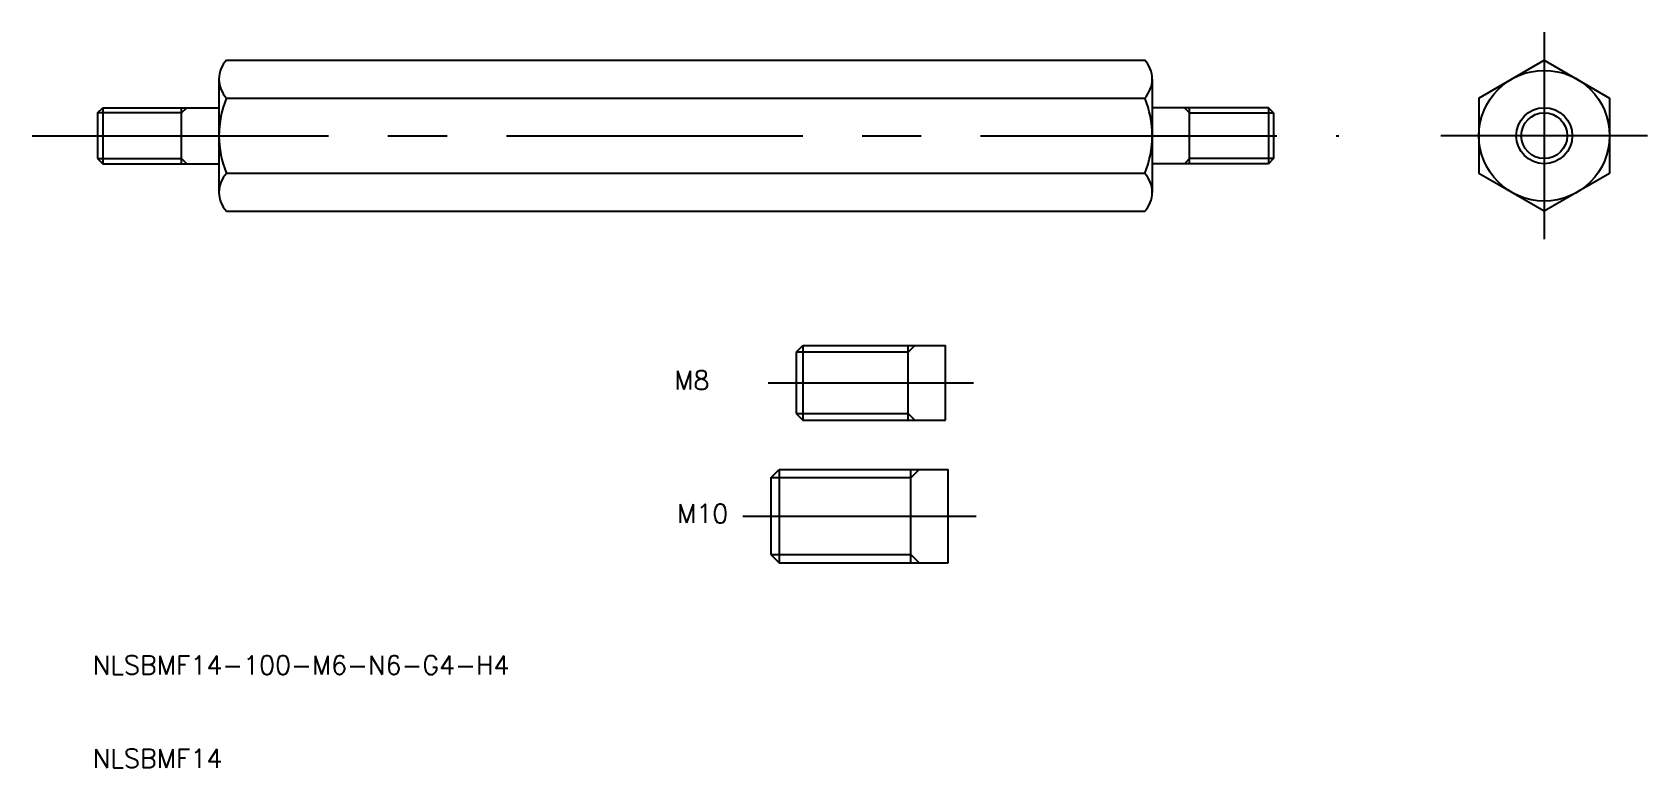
# Model space of a CAD drawing. Extents: x -35 to 138, y -18 to 61.
import ezdxf

# ---------------------------------------------------------------- set-up
doc = ezdxf.new("R2010")
doc.units = 0
doc.linetypes.add('CENTER', pattern=[50.8, 31.75, -6.35, 6.35, -6.35])
doc.layers.get('0').update_dxf_attribs({"linetype": 'CONTINUOUS'})
doc.layers.add('CENTER', color=1, linetype='CENTER')
doc.styles.get("Standard").update_dxf_attribs({"font": 'txt.shx', "bigfont": 'extfont.shx'})

msp = doc.modelspace()

# ---------------------------------------------------------------- linework, layer by layer
at = {"color": 7, "linetype": 'CONTINUOUS'}
for p, q in [((-14.19, 58.1), (84.19, 58.1)), ((120, 54.04), (127, 58.08)), ((127, 58.08), (134, 54.04)), ((-15, 56.07), (-15, 53)), ((85, 56.07), (85, 53)), ((-14.19, 54.04), (84.19, 54.04)), ((120, 54.04), (120, 45.96)), ((134, 54.04), (134, 45.96)), ((-28, 52.46), (-27.46, 53)), ((-28, 52.46), (-28, 47.54)), ((-27.46, 53), (-15, 53)), ((-27.46, 53), (-27.46, 47)), ((-19, 47), (-19, 53)), ((-15, 53), (-15, 47)), ((85, 53), (85, 47)), ((97.46, 53), (85, 53)), ((98, 52.46), (97.46, 53)), ((97.46, 53), (97.46, 47)), ((98, 52.46), (98, 47.54)), ((-28, 47.54), (-27.46, 47)), ((-27.46, 47), (-15, 47)), ((-15, 47), (-15, 43.93)), ((85, 47), (85, 43.93)), ((97.46, 47), (85, 47)), ((98, 47.54), (97.46, 47)), ((84.19, 45.96), (-14.19, 45.96)), ((127, 41.92), (120, 45.96)), ((134, 45.96), (127, 41.92)), ((-14.19, 41.9), (84.19, 41.9)), ((46.84, 26.8), (47.56, 27.52)), ((46.84, 26.8), (46.84, 20.24)), ((47.56, 27.52), (47.56, 19.52)), ((47.56, 27.52), (62.84, 27.52)), ((58.84, 19.52), (58.84, 27.52)), ((62.84, 19.52), (62.84, 27.52)), ((46.84, 20.24), (47.56, 19.52)), ((47.56, 19.52), (62.84, 19.52)), ((44.14, 13.33), (45.04, 14.23)), ((45.04, 14.23), (63.14, 14.23)), ((45.04, 14.23), (45.04, 4.23)), ((59.14, 4.23), (59.14, 14.23)), ((63.14, 4.23), (63.14, 14.23)), ((44.14, 13.33), (44.14, 5.13)), ((44.14, 5.13), (45.04, 4.23)), ((45.04, 4.23), (63.14, 4.23))]:
    msp.add_line(p, q, dxfattribs=at)
at = {"color": 3, "linetype": 'CONTINUOUS'}
for p, q in [((-19, 52.46), (-28, 52.46)), ((-19, 52.46), (-18.46, 53)), ((89, 52.46), (88.46, 53)), ((89, 52.46), (98, 52.46)), ((-28, 47.54), (-19, 47.54)), ((-19, 47.54), (-18.46, 47)), ((89, 47.54), (88.46, 47)), ((98, 47.54), (89, 47.54)), ((58.84, 26.8), (46.84, 26.8)), ((58.84, 26.8), (59.56, 27.52)), ((46.84, 20.24), (58.84, 20.24)), ((58.84, 20.24), (59.56, 19.52)), ((59.14, 13.33), (60.04, 14.23)), ((59.14, 13.33), (44.14, 13.33)), ((44.14, 5.13), (59.14, 5.13)), ((59.14, 5.13), (60.04, 4.23))]:
    msp.add_line(p, q, dxfattribs=at)
msp.add_line((89, 47), (89, 53))
at = {"color": 7, "linetype": 'CONTINUOUS'}
for radius in [7, 3]:
    msp.add_circle((127, 50), radius, dxfattribs=at)
at = {"color": 3, "linetype": 'CONTINUOUS'}
msp.add_circle((127, 50), 2.46, dxfattribs=at)
at = {"color": 7, "linetype": 'CONTINUOUS'}
for centre, radius, start, end in [((-12.05, 56.07), 2.95, 136.4804, 180), ((82.05, 56.07), 2.95, 0, 43.5196), ((-12.05, 56.07), 2.95, 180, 223.5196), ((82.05, 56.07), 2.95, 316.4804, 0), ((-4.51, 50), 10.49, 157.3335, 202.6665), ((74.51, 50), 10.49, 337.3335, 22.6665), ((-12.05, 43.93), 2.95, 136.4804, 180), ((82.05, 43.93), 2.95, 0, 43.5196), ((-12.05, 43.93), 2.95, 180, 223.5196), ((82.05, 43.93), 2.95, 316.4804, 0)]:
    msp.add_arc(centre, radius, start, end, dxfattribs=at)
at = {"layer": 'CENTER', "color": 1, "linetype": 'CENTER'}
for p, q in [((127, 61.08), (127, 38.92)), ((-35, 50), (105, 50)), ((138.08, 50), (115.92, 50))]:
    msp.add_line(p, q, dxfattribs=at)
at = {"layer": 'CENTER'}
for p, q in [((43.84, 23.52), (65.84, 23.52)), ((41.14, 9.23), (66.14, 9.23))]:
    msp.add_line(p, q, dxfattribs=at)

# ---------------------------------------------------------------- texts
at = {"color": 7, "linetype": 'CONTINUOUS'}
for s, p in [('M8', (33.78, 22.79)), ('M10', (34.08, 8.5)), ('NLSBMF14-100-M6-N6-G4-H4', (-28.53, -7.73)), ('NLSBMF14', (-28.53, -17.73))]:
    msp.add_text(s, height=2, dxfattribs=at).set_placement(p)

doc.saveas('drawing.dxf')
